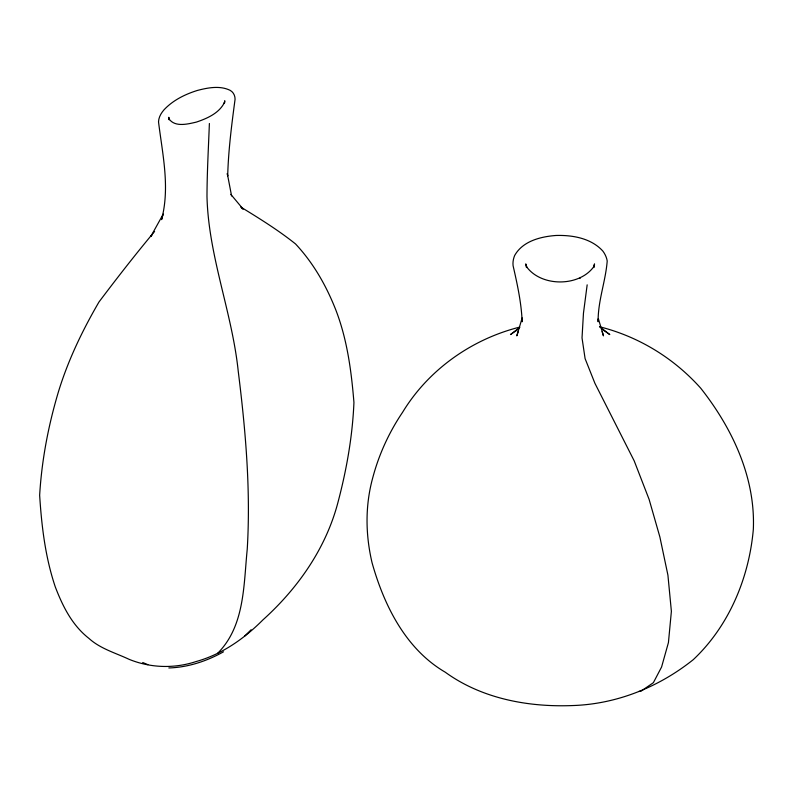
<?xml version="1.0" encoding="UTF-8"?>
<svg xmlns="http://www.w3.org/2000/svg" width="793" height="793" viewBox="0 0 793 793"><rect width="100%" height="100%" fill="white"/><g stroke="black" fill="none" stroke-linecap="round" stroke-linejoin="round"><path stroke-width="1.19" d="M598.13 318.885L598.13 321.77C597.843 301.003 605.644 281.327 607.21 260.937C606.586 257.309 605.029 254.008 602.839 251.064C591.201 238.227 572.615 234.986 556.042 235.471C540.687 236.601 522.726 241.072 514.647 255.515C513.319 258.776 512.694 262.166 513.081 265.685C517.304 284.201 521.378 302.718 522.161 321.77L522.161 317.934L516.828 335.865L518.136 331.563M224.498 103.11L224.776 100.77L224.29 103.308L224.558 102.277C219.344 113.131 207.241 118.435 196.426 122.082C187.812 124.075 174.777 127.544 168.899 118.712L169.167 119.574L168.81 117.295L169.117 119.713M593.818 267.538L594.542 263.9L593.501 267.32L593.828 266.636C579.168 287.036 541.123 287.036 526.473 266.636L526.79 267.32L525.739 263.9L526.463 267.538M579.951 278.492L580.149 277.917M163.001 214.715L161.554 219.621C170.188 187.366 162.476 154.219 158.521 121.844C158.689 117.265 161.048 113.221 163.992 109.84C172.884 100.285 184.977 94.327 197.288 90.471C207.816 87.716 219.859 85.337 230.099 90.323C233.39 92.127 235.085 95.576 235.075 99.244C231.675 124.759 228.354 150.283 227.69 176.056L227.294 173.528L231.586 195.93M163.249 214.07L150.868 236.393L152.355 234.421M154.585 231.467C135.385 254.454 116.987 278.075 98.976 301.994C82.343 330.592 68.029 360.329 58.355 392.039C48.314 425.722 41.742 460.138 39.65 495.248C41.633 526.383 45.31 557.35 55.341 587.058C62.816 606.457 72.143 625.231 88.866 638.345C100.245 648.714 115.51 652.926 129.209 659.37C150.521 668.013 174.153 668.767 195.97 661.59C221.822 654.433 244.155 638.722 262.909 619.898C297.583 588.644 325.358 549.172 337.6 503.724C346.442 470.536 352.488 436.824 353.936 402.457C351.358 371.005 347.265 339.751 335.875 310.103C326.3 285.767 313.483 263.147 295.551 243.957C278.313 230.188 259.499 218.511 240.705 207.003M217.629 653.313C244.908 626.024 243.6 584.867 247.238 549.222C250.816 489.757 245.582 430.232 238.237 371.253C232.091 312.214 208.42 256.05 206.983 196.466C207.072 172.121 208.46 147.805 209.382 123.5M244.67 636.095L251.113 629.751M519.841 327.291L510.494 334.567L517.294 329.898M223.517 651.796C206.804 661.134 188.06 667.389 168.83 667.944M519.514 327.162C471.468 339.305 428.379 369.796 402.576 412.301C389.264 431.997 379.163 453.913 372.988 476.88C365.058 505.121 365.375 534.353 372.076 562.802C384.03 605.376 405.709 649.12 445.22 672.177C481.708 698.663 528.108 707.277 572.437 705.562C616.696 704.184 658.864 687.125 693.28 659.647C729.035 625.994 749.068 577.889 753.33 529.357C755.56 477.416 732.266 428.21 700.715 388.183C673.802 358.079 638.752 336.638 599.607 326.766M638.672 691.506L641.061 691.159L653.373 682.684L661.58 667.022L668.43 642.578L671.384 611.324L667.924 575.193L659.875 536.96L649.11 499.382L634.192 460.862L594.909 383.297L585.095 358.624L582.022 337.887L583.46 313.205L587.167 284.836M142.69 662.502L147.855 664.673M602.997 329.898L609.787 334.567L599.508 326.567M241.409 207.746L243.164 209.144L230.842 194.384M602.155 331.563L603.473 335.865L598.467 319.054"/></g></svg>
